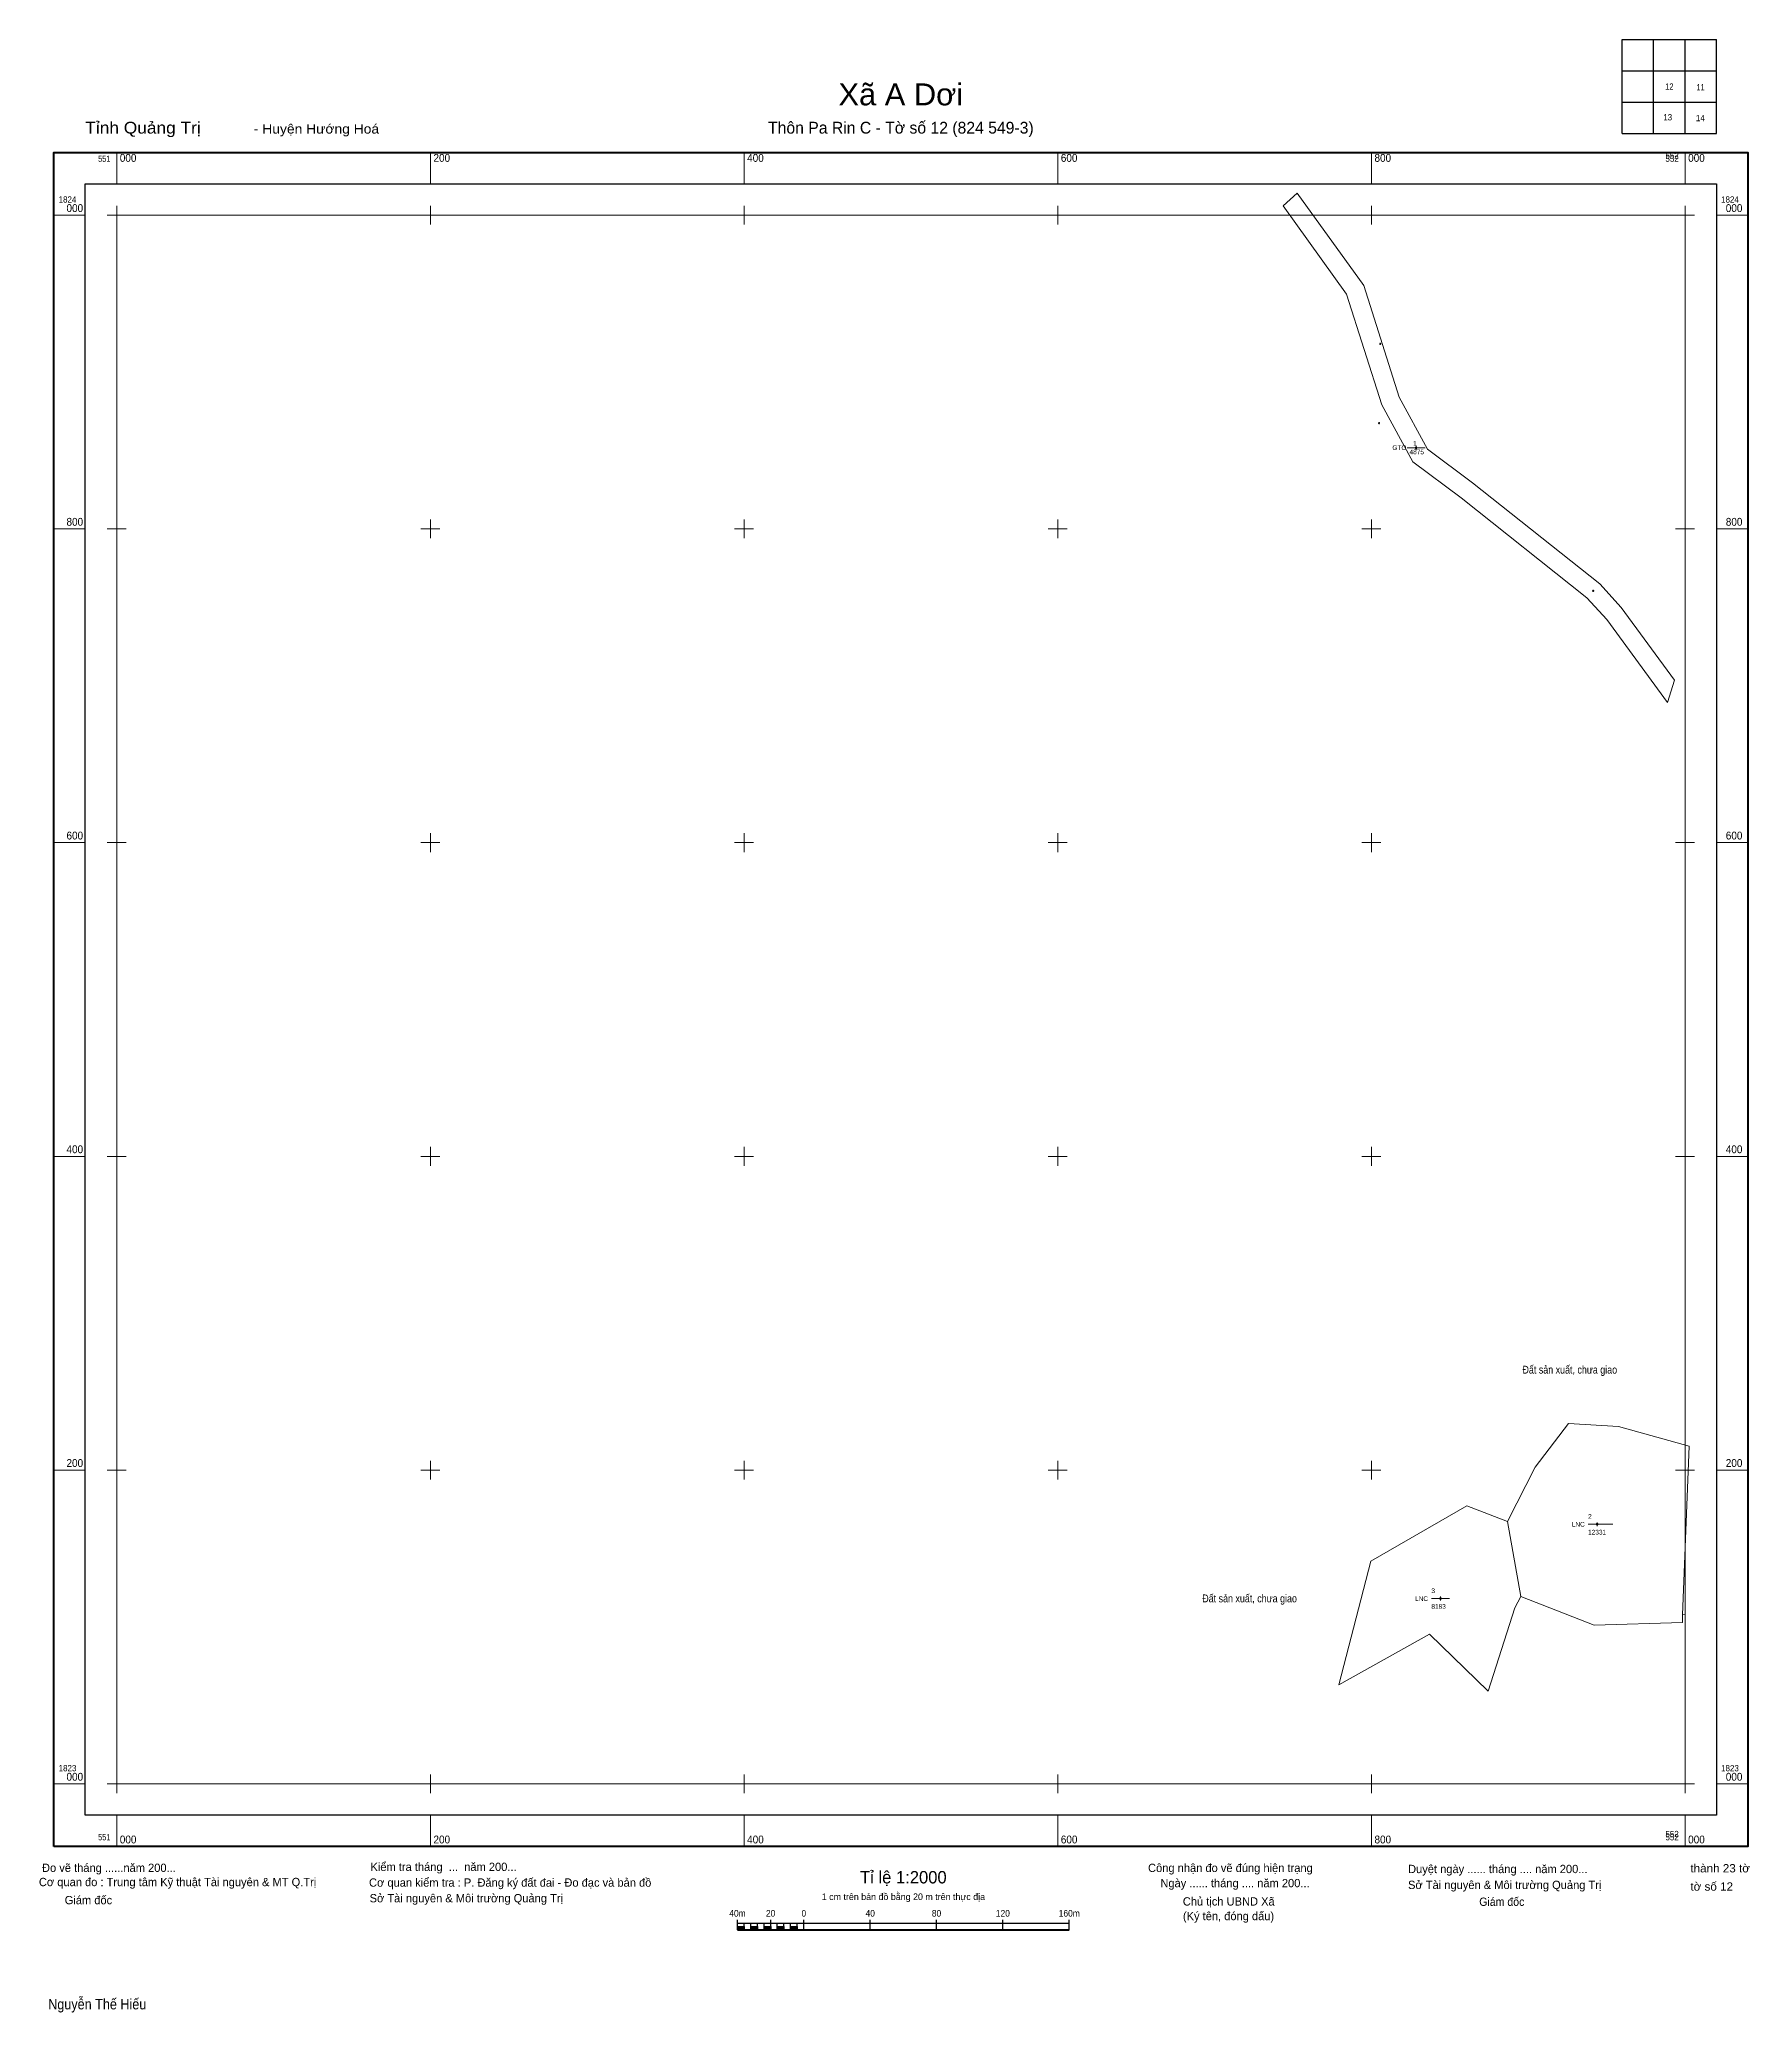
# Model space of a CAD drawing. Header units: metres. Extents: x 550951 to 552041, y 1822854 to 1824112.
import ezdxf
from ezdxf.enums import TextEntityAlignment as Align

# ---------------------------------------------------------------- set-up
doc = ezdxf.new("R2010")
doc.units = ezdxf.units.M
doc.header["$LTSCALE"] = 2
doc.layers.add('1', color=7, linetype='Continuous')
for name, color, linetype, lineweight in [('10', 7, 'Continuous', 13), ('22', 7, 'Continuous', 13), ('23', 7, 'Continuous', 13), ('50', 7, 'Continuous', 13), ('51', 7, 'Continuous', 13), ('63', 7, 'Continuous', 13)]:
    doc.layers.add(name, color=color, linetype=linetype, lineweight=lineweight)

msp = doc.modelspace()

# ---------------------------------------------------------------- hatches: boundary and pattern name
at = {"layer": '10'}
for points in [[(551805.785, 1823917.94, 1), (551805.635, 1823917.94, 1)], [(551805.785, 1823917.94, 1), (551805.635, 1823917.94, 1)], [(551805.785, 1823917.94, 1), (551805.635, 1823917.94, 1)], [(551805.785, 1823917.94, 1), (551805.635, 1823917.94, 1)], [(551805.785, 1823917.94, 1), (551805.635, 1823917.94, 1)], [(551805.785, 1823917.94, 1), (551805.635, 1823917.94, 1)], [(551805.785, 1823917.94, 1), (551805.635, 1823917.94, 1)], [(551805.785, 1823917.94, 1), (551805.635, 1823917.94, 1)], [(551805.785, 1823917.94, 1), (551805.635, 1823917.94, 1)], [(551805.785, 1823917.94, 1), (551805.635, 1823917.94, 1)], [(551805.785, 1823917.94, 1), (551805.635, 1823917.94, 1)], [(551805.785, 1823917.94, 1), (551805.635, 1823917.94, 1)], [(551805.785, 1823917.94, 1), (551805.635, 1823917.94, 1)], [(551805.785, 1823917.94, 1), (551805.635, 1823917.94, 1)], [(551804.965, 1823867.45, 1), (551804.815, 1823867.45, 1)], [(551804.965, 1823867.45, 1), (551804.815, 1823867.45, 1)], [(551804.965, 1823867.45, 1), (551804.815, 1823867.45, 1)], [(551804.965, 1823867.45, 1), (551804.815, 1823867.45, 1)], [(551804.965, 1823867.45, 1), (551804.815, 1823867.45, 1)], [(551804.965, 1823867.45, 1), (551804.815, 1823867.45, 1)], [(551804.965, 1823867.45, 1), (551804.815, 1823867.45, 1)], [(551804.965, 1823867.45, 1), (551804.815, 1823867.45, 1)], [(551804.965, 1823867.45, 1), (551804.815, 1823867.45, 1)], [(551804.965, 1823867.45, 1), (551804.815, 1823867.45, 1)], [(551804.965, 1823867.45, 1), (551804.815, 1823867.45, 1)], [(551804.965, 1823867.45, 1), (551804.815, 1823867.45, 1)], [(551804.965, 1823867.45, 1), (551804.815, 1823867.45, 1)], [(551804.965, 1823867.45, 1), (551804.815, 1823867.45, 1)], [(551941.585, 1823760.5, 1), (551941.435, 1823760.5, 1)], [(551941.585, 1823760.5, 1), (551941.435, 1823760.5, 1)], [(551941.585, 1823760.5, 1), (551941.435, 1823760.5, 1)], [(551941.585, 1823760.5, 1), (551941.435, 1823760.5, 1)], [(551941.585, 1823760.5, 1), (551941.435, 1823760.5, 1)], [(551941.585, 1823760.5, 1), (551941.435, 1823760.5, 1)], [(551941.585, 1823760.5, 1), (551941.435, 1823760.5, 1)], [(551941.585, 1823760.5, 1), (551941.435, 1823760.5, 1)], [(551941.585, 1823760.5, 1), (551941.435, 1823760.5, 1)], [(551941.585, 1823760.5, 1), (551941.435, 1823760.5, 1)], [(551941.585, 1823760.5, 1), (551941.435, 1823760.5, 1)], [(551941.585, 1823760.5, 1), (551941.435, 1823760.5, 1)], [(551941.585, 1823760.5, 1), (551941.435, 1823760.5, 1)], [(551941.585, 1823760.5, 1), (551941.435, 1823760.5, 1)]]:
    msp.add_hatch(color=256, dxfattribs=at).paths.add_polyline_path(points)
at = {"layer": '51'}
for points in [[(551828.63, 1823851.65, 1), (551828.33, 1823851.65, 1)], [(551944.09, 1823165.43, 1), (551943.79, 1823165.43, 1)], [(551844.16, 1823118.09, 1), (551843.86, 1823118.09, 1)]]:
    msp.add_hatch(color=256, dxfattribs=at).paths.add_polyline_path(points)
at = {"layer": '63'}
for points in [[(551395.84, 1822906.91), (551395.84, 1822909.05), (551400.12, 1822909.05), (551400.12, 1822906.91)], [(551404.34, 1822906.91), (551404.34, 1822909.05), (551408.54, 1822909.05), (551408.54, 1822906.91)], [(551412.76, 1822906.91), (551412.76, 1822909.05), (551417.04, 1822909.05), (551417.04, 1822906.91)], [(551421.24, 1822906.91), (551421.24, 1822909.05), (551425.48, 1822909.05), (551425.48, 1822906.91)], [(551429.74, 1822906.91), (551429.74, 1822909.05), (551433.96, 1822909.05), (551433.96, 1822906.91)]]:
    msp.add_hatch(color=256, dxfattribs=at).paths.add_polyline_path(points)

# ---------------------------------------------------------------- linework, layer by layer
at = {"layer": '10'}
for p, q in [((551743.75, 1824006.01), (551752.79, 1824013.97)), ((551805.4, 1823917.94), (551805.09, 1823917.94)), ((551805.4, 1823917.94), (551805.09, 1823917.94)), ((551805.4, 1823917.94), (551805.09, 1823917.94)), ((551805.4, 1823917.94), (551805.09, 1823917.94)), ((551805.4, 1823917.94), (551805.09, 1823917.94)), ((551805.4, 1823917.94), (551805.09, 1823917.94)), ((551805.4, 1823917.94), (551805.09, 1823917.94)), ((551805.4, 1823917.94), (551805.09, 1823917.94)), ((551805.4, 1823917.94), (551805.09, 1823917.94)), ((551805.4, 1823917.94), (551805.09, 1823917.94)), ((551805.4, 1823917.94), (551805.09, 1823917.94)), ((551805.4, 1823917.94), (551805.09, 1823917.94)), ((551805.4, 1823917.94), (551805.09, 1823917.94)), ((551805.4, 1823917.94), (551805.09, 1823917.94)), ((551805.71, 1823918.56), (551805.71, 1823918.25)), ((551805.71, 1823918.56), (551805.71, 1823918.25)), ((551805.71, 1823918.56), (551805.71, 1823918.25)), ((551805.71, 1823918.56), (551805.71, 1823918.25)), ((551805.71, 1823918.56), (551805.71, 1823918.25)), ((551805.71, 1823918.56), (551805.71, 1823918.25)), ((551805.71, 1823918.56), (551805.71, 1823918.25)), ((551805.71, 1823918.56), (551805.71, 1823918.25)), ((551805.71, 1823918.56), (551805.71, 1823918.25)), ((551805.71, 1823918.56), (551805.71, 1823918.25)), ((551805.71, 1823918.56), (551805.71, 1823918.25)), ((551805.71, 1823918.56), (551805.71, 1823918.25)), ((551805.71, 1823918.56), (551805.71, 1823918.25)), ((551805.71, 1823918.56), (551805.71, 1823918.25)), ((551806.33, 1823917.94), (551806.02, 1823917.94)), ((551806.33, 1823917.94), (551806.02, 1823917.94)), ((551806.33, 1823917.94), (551806.02, 1823917.94)), ((551806.33, 1823917.94), (551806.02, 1823917.94)), ((551806.33, 1823917.94), (551806.02, 1823917.94)), ((551806.33, 1823917.94), (551806.02, 1823917.94)), ((551806.33, 1823917.94), (551806.02, 1823917.94)), ((551806.33, 1823917.94), (551806.02, 1823917.94)), ((551806.33, 1823917.94), (551806.02, 1823917.94)), ((551806.33, 1823917.94), (551806.02, 1823917.94)), ((551806.33, 1823917.94), (551806.02, 1823917.94)), ((551806.33, 1823917.94), (551806.02, 1823917.94)), ((551806.33, 1823917.94), (551806.02, 1823917.94)), ((551806.33, 1823917.94), (551806.02, 1823917.94)), ((551805.71, 1823917.63), (551805.71, 1823917.32)), ((551805.71, 1823917.63), (551805.71, 1823917.32)), ((551805.71, 1823917.63), (551805.71, 1823917.32)), ((551805.71, 1823917.63), (551805.71, 1823917.32)), ((551805.71, 1823917.63), (551805.71, 1823917.32)), ((551805.71, 1823917.63), (551805.71, 1823917.32)), ((551805.71, 1823917.63), (551805.71, 1823917.32)), ((551805.71, 1823917.63), (551805.71, 1823917.32)), ((551805.71, 1823917.63), (551805.71, 1823917.32)), ((551805.71, 1823917.63), (551805.71, 1823917.32)), ((551805.71, 1823917.63), (551805.71, 1823917.32)), ((551805.71, 1823917.63), (551805.71, 1823917.32)), ((551805.71, 1823917.63), (551805.71, 1823917.32)), ((551805.71, 1823917.63), (551805.71, 1823917.32)), ((551804.58, 1823867.45), (551804.27, 1823867.45)), ((551804.58, 1823867.45), (551804.27, 1823867.45)), ((551804.58, 1823867.45), (551804.27, 1823867.45)), ((551804.58, 1823867.45), (551804.27, 1823867.45)), ((551804.58, 1823867.45), (551804.27, 1823867.45)), ((551804.58, 1823867.45), (551804.27, 1823867.45)), ((551804.58, 1823867.45), (551804.27, 1823867.45)), ((551804.58, 1823867.45), (551804.27, 1823867.45)), ((551804.58, 1823867.45), (551804.27, 1823867.45)), ((551804.58, 1823867.45), (551804.27, 1823867.45)), ((551804.58, 1823867.45), (551804.27, 1823867.45)), ((551804.58, 1823867.45), (551804.27, 1823867.45)), ((551804.58, 1823867.45), (551804.27, 1823867.45)), ((551804.58, 1823867.45), (551804.27, 1823867.45)), ((551804.89, 1823868.07), (551804.89, 1823867.76)), ((551804.89, 1823868.07), (551804.89, 1823867.76)), ((551804.89, 1823868.07), (551804.89, 1823867.76)), ((551804.89, 1823868.07), (551804.89, 1823867.76)), ((551804.89, 1823868.07), (551804.89, 1823867.76)), ((551804.89, 1823868.07), (551804.89, 1823867.76)), ((551804.89, 1823868.07), (551804.89, 1823867.76)), ((551804.89, 1823868.07), (551804.89, 1823867.76)), ((551804.89, 1823868.07), (551804.89, 1823867.76)), ((551804.89, 1823868.07), (551804.89, 1823867.76)), ((551804.89, 1823868.07), (551804.89, 1823867.76)), ((551804.89, 1823868.07), (551804.89, 1823867.76)), ((551804.89, 1823868.07), (551804.89, 1823867.76)), ((551804.89, 1823868.07), (551804.89, 1823867.76)), ((551805.51, 1823867.45), (551805.2, 1823867.45)), ((551805.51, 1823867.45), (551805.2, 1823867.45)), ((551805.51, 1823867.45), (551805.2, 1823867.45)), ((551805.51, 1823867.45), (551805.2, 1823867.45)), ((551805.51, 1823867.45), (551805.2, 1823867.45)), ((551805.51, 1823867.45), (551805.2, 1823867.45)), ((551805.51, 1823867.45), (551805.2, 1823867.45)), ((551805.51, 1823867.45), (551805.2, 1823867.45)), ((551805.51, 1823867.45), (551805.2, 1823867.45)), ((551805.51, 1823867.45), (551805.2, 1823867.45)), ((551805.51, 1823867.45), (551805.2, 1823867.45)), ((551805.51, 1823867.45), (551805.2, 1823867.45)), ((551805.51, 1823867.45), (551805.2, 1823867.45)), ((551805.51, 1823867.45), (551805.2, 1823867.45)), ((551804.89, 1823867.14), (551804.89, 1823866.83)), ((551804.89, 1823867.14), (551804.89, 1823866.83)), ((551804.89, 1823867.14), (551804.89, 1823866.83)), ((551804.89, 1823867.14), (551804.89, 1823866.83)), ((551804.89, 1823867.14), (551804.89, 1823866.83)), ((551804.89, 1823867.14), (551804.89, 1823866.83)), ((551804.89, 1823867.14), (551804.89, 1823866.83)), ((551804.89, 1823867.14), (551804.89, 1823866.83)), ((551804.89, 1823867.14), (551804.89, 1823866.83)), ((551804.89, 1823867.14), (551804.89, 1823866.83)), ((551804.89, 1823867.14), (551804.89, 1823866.83)), ((551804.89, 1823867.14), (551804.89, 1823866.83)), ((551804.89, 1823867.14), (551804.89, 1823866.83)), ((551804.89, 1823867.14), (551804.89, 1823866.83)), ((551941.2, 1823760.5), (551940.89, 1823760.5)), ((551941.2, 1823760.5), (551940.89, 1823760.5)), ((551941.2, 1823760.5), (551940.89, 1823760.5)), ((551941.2, 1823760.5), (551940.89, 1823760.5)), ((551941.2, 1823760.5), (551940.89, 1823760.5)), ((551941.2, 1823760.5), (551940.89, 1823760.5)), ((551941.2, 1823760.5), (551940.89, 1823760.5)), ((551941.2, 1823760.5), (551940.89, 1823760.5)), ((551941.2, 1823760.5), (551940.89, 1823760.5)), ((551941.2, 1823760.5), (551940.89, 1823760.5)), ((551941.2, 1823760.5), (551940.89, 1823760.5)), ((551941.2, 1823760.5), (551940.89, 1823760.5)), ((551941.2, 1823760.5), (551940.89, 1823760.5)), ((551941.2, 1823760.5), (551940.89, 1823760.5)), ((551941.51, 1823761.12), (551941.51, 1823760.81)), ((551941.51, 1823761.12), (551941.51, 1823760.81)), ((551941.51, 1823761.12), (551941.51, 1823760.81)), ((551941.51, 1823761.12), (551941.51, 1823760.81)), ((551941.51, 1823761.12), (551941.51, 1823760.81)), ((551941.51, 1823761.12), (551941.51, 1823760.81)), ((551941.51, 1823761.12), (551941.51, 1823760.81)), ((551941.51, 1823761.12), (551941.51, 1823760.81)), ((551941.51, 1823761.12), (551941.51, 1823760.81)), ((551941.51, 1823761.12), (551941.51, 1823760.81)), ((551941.51, 1823761.12), (551941.51, 1823760.81)), ((551941.51, 1823761.12), (551941.51, 1823760.81)), ((551941.51, 1823761.12), (551941.51, 1823760.81)), ((551941.51, 1823761.12), (551941.51, 1823760.81)), ((551941.51, 1823760.19), (551941.51, 1823759.88)), ((551941.51, 1823760.19), (551941.51, 1823759.88)), ((551941.51, 1823760.19), (551941.51, 1823759.88)), ((551941.51, 1823760.19), (551941.51, 1823759.88)), ((551941.51, 1823760.19), (551941.51, 1823759.88)), ((551941.51, 1823760.19), (551941.51, 1823759.88)), ((551941.51, 1823760.19), (551941.51, 1823759.88)), ((551941.51, 1823760.19), (551941.51, 1823759.88)), ((551941.51, 1823760.19), (551941.51, 1823759.88)), ((551941.51, 1823760.19), (551941.51, 1823759.88)), ((551941.51, 1823760.19), (551941.51, 1823759.88)), ((551941.51, 1823760.19), (551941.51, 1823759.88)), ((551941.51, 1823760.19), (551941.51, 1823759.88)), ((551941.51, 1823760.19), (551941.51, 1823759.88)), ((551942.13, 1823760.5), (551941.82, 1823760.5)), ((551942.13, 1823760.5), (551941.82, 1823760.5)), ((551942.13, 1823760.5), (551941.82, 1823760.5)), ((551942.13, 1823760.5), (551941.82, 1823760.5)), ((551942.13, 1823760.5), (551941.82, 1823760.5)), ((551942.13, 1823760.5), (551941.82, 1823760.5)), ((551942.13, 1823760.5), (551941.82, 1823760.5)), ((551942.13, 1823760.5), (551941.82, 1823760.5)), ((551942.13, 1823760.5), (551941.82, 1823760.5)), ((551942.13, 1823760.5), (551941.82, 1823760.5)), ((551942.13, 1823760.5), (551941.82, 1823760.5)), ((551942.13, 1823760.5), (551941.82, 1823760.5)), ((551942.13, 1823760.5), (551941.82, 1823760.5)), ((551942.13, 1823760.5), (551941.82, 1823760.5)), ((551886.83, 1823167.24), (551895.27, 1823119.34)), ((551998.29, 1823102.74), (551998.49, 1823107.78)), ((551416.55, 1823000), (551417.19, 1823000))]:
    msp.add_line(p, q, dxfattribs=at)
for points in [[(551743.75, 1824006.01), (551784.22, 1823949.68), (551806.65, 1823879.15), (551826.55, 1823842.67), (551857.24, 1823819.79), (551937.38, 1823756.11), (551950.09, 1823742.14), (551988.89, 1823689.34), (551993.37, 1823703.51)], [(551752.79, 1824013.97), (551795.1, 1823955.1), (551817.75, 1823883.87), (551835.83, 1823850.73), (551864.48, 1823829.37), (551945.64, 1823764.89), (551959.29, 1823749.88), (551993.37, 1823703.51)], [(551998.49, 1823107.78), (552002.67, 1823215.2), (551957.48, 1823227.87), (551925.68, 1823229.78), (551904.38, 1823201.91), (551886.83, 1823167.24)], [(551886.83, 1823167.24), (551860.92, 1823177.16), (551799.57, 1823141.93), (551779.19, 1823063.11), (551837.07, 1823095.38), (551874.52, 1823059.03), (551891.56, 1823112.14), (551895.27, 1823119.34)], [(551998.29, 1823102.74), (551942.16, 1823101.08), (551895.27, 1823119.34)]]:
    msp.add_lwpolyline(points, dxfattribs=at)
for centre, radius in [((551805.71, 1823917.94), 0.312), ((551805.71, 1823917.94), 0.312), ((551805.71, 1823917.94), 0.312), ((551805.71, 1823917.94), 0.312), ((551805.71, 1823917.94), 0.312), ((551805.71, 1823917.94), 0.312), ((551805.71, 1823917.94), 0.312), ((551805.71, 1823917.94), 0.312), ((551805.71, 1823917.94), 0.312), ((551805.71, 1823917.94), 0.312), ((551805.71, 1823917.94), 0.312), ((551805.71, 1823917.94), 0.312), ((551805.71, 1823917.94), 0.312), ((551805.71, 1823917.94), 0.312), ((551805.71, 1823917.94), 0.075), ((551805.71, 1823917.94), 0.075), ((551805.71, 1823917.94), 0.075), ((551805.71, 1823917.94), 0.075), ((551805.71, 1823917.94), 0.075), ((551805.71, 1823917.94), 0.075), ((551805.71, 1823917.94), 0.075), ((551805.71, 1823917.94), 0.075), ((551805.71, 1823917.94), 0.075), ((551805.71, 1823917.94), 0.075), ((551805.71, 1823917.94), 0.075), ((551805.71, 1823917.94), 0.075), ((551805.71, 1823917.94), 0.075), ((551805.71, 1823917.94), 0.075), ((551804.89, 1823867.45), 0.312), ((551804.89, 1823867.45), 0.312), ((551804.89, 1823867.45), 0.312), ((551804.89, 1823867.45), 0.312), ((551804.89, 1823867.45), 0.312), ((551804.89, 1823867.45), 0.312), ((551804.89, 1823867.45), 0.312), ((551804.89, 1823867.45), 0.312), ((551804.89, 1823867.45), 0.312), ((551804.89, 1823867.45), 0.312), ((551804.89, 1823867.45), 0.312), ((551804.89, 1823867.45), 0.312), ((551804.89, 1823867.45), 0.312), ((551804.89, 1823867.45), 0.312), ((551804.89, 1823867.45), 0.075), ((551804.89, 1823867.45), 0.075), ((551804.89, 1823867.45), 0.075), ((551804.89, 1823867.45), 0.075), ((551804.89, 1823867.45), 0.075), ((551804.89, 1823867.45), 0.075), ((551804.89, 1823867.45), 0.075), ((551804.89, 1823867.45), 0.075), ((551804.89, 1823867.45), 0.075), ((551804.89, 1823867.45), 0.075), ((551804.89, 1823867.45), 0.075), ((551804.89, 1823867.45), 0.075), ((551804.89, 1823867.45), 0.075), ((551804.89, 1823867.45), 0.075), ((551941.51, 1823760.5), 0.312), ((551941.51, 1823760.5), 0.312), ((551941.51, 1823760.5), 0.312), ((551941.51, 1823760.5), 0.312), ((551941.51, 1823760.5), 0.312), ((551941.51, 1823760.5), 0.312), ((551941.51, 1823760.5), 0.312), ((551941.51, 1823760.5), 0.312), ((551941.51, 1823760.5), 0.312), ((551941.51, 1823760.5), 0.312), ((551941.51, 1823760.5), 0.312), ((551941.51, 1823760.5), 0.312), ((551941.51, 1823760.5), 0.312), ((551941.51, 1823760.5), 0.312), ((551941.51, 1823760.5), 0.075), ((551941.51, 1823760.5), 0.075), ((551941.51, 1823760.5), 0.075), ((551941.51, 1823760.5), 0.075), ((551941.51, 1823760.5), 0.075), ((551941.51, 1823760.5), 0.075), ((551941.51, 1823760.5), 0.075), ((551941.51, 1823760.5), 0.075), ((551941.51, 1823760.5), 0.075), ((551941.51, 1823760.5), 0.075), ((551941.51, 1823760.5), 0.075), ((551941.51, 1823760.5), 0.075), ((551941.51, 1823760.5), 0.075), ((551941.51, 1823760.5), 0.075)]:
    msp.add_circle(centre, radius, dxfattribs=at)
at = {"layer": '22'}
msp.add_line((551998.49, 1823107.78), (552000, 1823107.91), dxfattribs=at)
at = {"layer": '23'}
for p, q in [((551000, 1823000), (551000, 1824000)), ((551000, 1824000), (552000, 1824000)), ((552000, 1823000), (552000, 1824000)), ((551000, 1823000), (552000, 1823000))]:
    msp.add_line(p, q, dxfattribs=at)
at = {"layer": '50'}
for p, q in [((551822.73, 1823851.65), (551834.23, 1823851.65)), ((551938.19, 1823165.43), (551953.94, 1823165.43)), ((551838.26, 1823118.09), (551849.76, 1823118.09))]:
    msp.add_line(p, q, dxfattribs=at)
at = {"layer": '51'}
for p, q in [((551827.86, 1823851.65), (551827.23, 1823851.65)), ((551828.48, 1823852.9), (551828.48, 1823852.28)), ((551828.48, 1823851.02), (551828.48, 1823850.4)), ((551829.73, 1823851.65), (551829.1, 1823851.65)), ((551943.31, 1823165.43), (551942.69, 1823165.43)), ((551943.94, 1823166.68), (551943.94, 1823166.06)), ((551943.94, 1823164.8), (551943.94, 1823164.18)), ((551945.19, 1823165.43), (551944.56, 1823165.43)), ((551843.38, 1823118.09), (551842.76, 1823118.09)), ((551844.01, 1823119.34), (551844.01, 1823118.72)), ((551844.01, 1823117.46), (551844.01, 1823116.84)), ((551845.26, 1823118.09), (551844.64, 1823118.09))]:
    msp.add_line(p, q, dxfattribs=at)
for points in [[(551828.48, 1823852.28), (551827.86, 1823851.65), (551828.48, 1823851.02), (551829.1, 1823851.65)], [(551943.94, 1823166.06), (551943.31, 1823165.43), (551943.94, 1823164.8), (551944.56, 1823165.43)], [(551844.01, 1823118.72), (551843.38, 1823118.09), (551844.01, 1823117.46), (551844.64, 1823118.09)]]:
    msp.add_lwpolyline(points, close=True, dxfattribs=at)
for centre in [(551828.48, 1823851.65), (551943.94, 1823165.43), (551844.01, 1823118.09)]:
    msp.add_circle(centre, 0.15, dxfattribs=at)
at = {"layer": '63', "lineweight": 25}
for p, q in [((551960, 1824112), (552020, 1824112)), ((551960, 1824052), (551960, 1824112)), ((551980, 1824052), (551980, 1824112)), ((552000, 1824052), (552000, 1824112)), ((551960, 1824092), (552020, 1824092)), ((551960, 1824072), (552020, 1824072)), ((551395.84, 1822906.91), (551395.84, 1822913.25)), ((551417.04, 1822906.91), (551417.04, 1822913.25)), ((551438.12, 1822906.91), (551438.12, 1822913.25)), ((551480.5, 1822906.91), (551480.5, 1822913.25)), ((551522.78, 1822906.91), (551522.78, 1822913.25)), ((551565.1, 1822906.91), (551565.1, 1822913.25)), ((551607.42, 1822906.91), (551607.42, 1822913.25)), ((551395.84, 1822911.15), (551607.42, 1822911.15)), ((551395.84, 1822906.91), (551395.84, 1822911.15)), ((551400.12, 1822906.91), (551400.12, 1822911.15)), ((551404.34, 1822906.91), (551404.34, 1822911.15)), ((551408.54, 1822906.91), (551408.54, 1822911.15)), ((551412.76, 1822906.91), (551412.76, 1822911.15)), ((551417.04, 1822906.91), (551417.04, 1822911.15)), ((551421.24, 1822906.91), (551421.24, 1822911.15)), ((551425.48, 1822906.91), (551425.48, 1822911.15)), ((551429.74, 1822906.91), (551429.74, 1822911.15)), ((551433.96, 1822906.91), (551433.96, 1822911.15))]:
    msp.add_line(p, q, dxfattribs=at)
at = {"layer": '63'}
for p, q in [((551000, 1824020), (551000, 1824040)), ((551200, 1824020), (551200, 1824040)), ((551400, 1824020), (551400, 1824040)), ((551600, 1824020), (551600, 1824040)), ((551800, 1824020), (551800, 1824040)), ((552000, 1824020), (552000, 1824040)), ((551000, 1823994), (551000, 1824006)), ((551200, 1823994), (551200, 1824006)), ((551400, 1823994), (551400, 1824006)), ((551600, 1823994), (551600, 1824006)), ((551800, 1823994), (551800, 1824006)), ((552000, 1823994), (552000, 1824006)), ((550960, 1824000), (550980, 1824000)), ((550994, 1824000), (551006, 1824000)), ((551194, 1824000), (551206, 1824000)), ((551394, 1824000), (551406, 1824000)), ((551594, 1824000), (551606, 1824000)), ((551794, 1824000), (551806, 1824000)), ((551994, 1824000), (552006, 1824000)), ((552020, 1824000), (552040, 1824000)), ((551000, 1823794), (551000, 1823806)), ((551200, 1823794), (551200, 1823806)), ((551400, 1823794), (551400, 1823806)), ((551600, 1823794), (551600, 1823806)), ((551800, 1823794), (551800, 1823806)), ((552000, 1823794), (552000, 1823806)), ((550960, 1823800), (550980, 1823800)), ((550994, 1823800), (551006, 1823800)), ((551194, 1823800), (551206, 1823800)), ((551394, 1823800), (551406, 1823800)), ((551594, 1823800), (551606, 1823800)), ((551794, 1823800), (551806, 1823800)), ((551994, 1823800), (552006, 1823800)), ((552020, 1823800), (552040, 1823800)), ((551000, 1823594), (551000, 1823606)), ((551200, 1823594), (551200, 1823606)), ((551400, 1823594), (551400, 1823606)), ((551600, 1823594), (551600, 1823606)), ((551800, 1823594), (551800, 1823606)), ((552000, 1823594), (552000, 1823606)), ((550960, 1823600), (550980, 1823600)), ((550994, 1823600), (551006, 1823600)), ((551194, 1823600), (551206, 1823600)), ((551394, 1823600), (551406, 1823600)), ((551594, 1823600), (551606, 1823600)), ((551794, 1823600), (551806, 1823600)), ((551994, 1823600), (552006, 1823600)), ((552020, 1823600), (552040, 1823600)), ((551000, 1823394), (551000, 1823406)), ((551200, 1823394), (551200, 1823406)), ((551400, 1823394), (551400, 1823406)), ((551600, 1823394), (551600, 1823406)), ((551800, 1823394), (551800, 1823406)), ((552000, 1823394), (552000, 1823406)), ((550960, 1823400), (550980, 1823400)), ((550994, 1823400), (551006, 1823400)), ((551194, 1823400), (551206, 1823400)), ((551394, 1823400), (551406, 1823400)), ((551594, 1823400), (551606, 1823400)), ((551794, 1823400), (551806, 1823400)), ((551994, 1823400), (552006, 1823400)), ((552020, 1823400), (552040, 1823400)), ((551000, 1823194), (551000, 1823206)), ((551200, 1823194), (551200, 1823206)), ((551400, 1823194), (551400, 1823206)), ((551600, 1823194), (551600, 1823206)), ((551800, 1823194), (551800, 1823206)), ((552000, 1823194), (552000, 1823206)), ((550960, 1823200), (550980, 1823200)), ((550994, 1823200), (551006, 1823200)), ((551194, 1823200), (551206, 1823200)), ((551394, 1823200), (551406, 1823200)), ((551594, 1823200), (551606, 1823200)), ((551794, 1823200), (551806, 1823200)), ((551994, 1823200), (552006, 1823200)), ((552020, 1823200), (552040, 1823200)), ((550960, 1823000), (550980, 1823000)), ((550994, 1823000), (551006, 1823000)), ((551000, 1822994), (551000, 1823006)), ((551194, 1823000), (551206, 1823000)), ((551200, 1822994), (551200, 1823006)), ((551394, 1823000), (551406, 1823000)), ((551400, 1822994), (551400, 1823006)), ((551594, 1823000), (551606, 1823000)), ((551600, 1822994), (551600, 1823006)), ((551794, 1823000), (551806, 1823000)), ((551800, 1822994), (551800, 1823006)), ((551994, 1823000), (552006, 1823000)), ((552000, 1822994), (552000, 1823006)), ((552020, 1823000), (552040, 1823000)), ((551000, 1822960), (551000, 1822980)), ((551200, 1822960), (551200, 1822980)), ((551400, 1822960), (551400, 1822980)), ((551600, 1822960), (551600, 1822980)), ((551800, 1822960), (551800, 1822980)), ((552000, 1822960), (552000, 1822980))]:
    msp.add_line(p, q, dxfattribs=at)
at = {"layer": '63', "lineweight": 40}
msp.add_line((551395.84, 1822906.91), (551607.42, 1822906.91), dxfattribs=at)
at = {"layer": '63', "lineweight": 25}
msp.add_lwpolyline([(551960, 1824052), (552020, 1824052), (552020, 1824112)], dxfattribs=at)
at = {"layer": '63', "lineweight": 40}
msp.add_lwpolyline([(550960, 1822960), (550960, 1824040), (552040, 1824040), (552040, 1822960)], close=True, dxfattribs=at)
at = {"layer": '63', "lineweight": 25}
for points in [[(550980, 1822980), (550980, 1824020), (552020, 1824020), (552020, 1822980)], [(551395.84, 1822906.91), (551395.84, 1822909.05), (551400.12, 1822909.05), (551400.12, 1822906.91)], [(551404.34, 1822906.91), (551404.34, 1822909.05), (551408.54, 1822909.05), (551408.54, 1822906.91)], [(551412.76, 1822906.91), (551412.76, 1822909.05), (551417.04, 1822909.05), (551417.04, 1822906.91)], [(551421.24, 1822906.91), (551421.24, 1822909.05), (551425.48, 1822909.05), (551425.48, 1822906.91)], [(551429.74, 1822906.91), (551429.74, 1822909.05), (551433.96, 1822909.05), (551433.96, 1822906.91)]]:
    msp.add_lwpolyline(points, close=True, dxfattribs=at)

# ---------------------------------------------------------------- texts
at = {"layer": '1', "width": 0.85}
for p in [(551927.315, 1823261.52), (551723.155, 1823115.69)]:
    msp.add_text('Đất sản xuất, chưa giao ', height=5, dxfattribs=at).set_placement(p, align=Align.CENTER)
at = {"layer": '50'}
for s, width, p in [('1', 0.8, (551826.65, 1823852.99)), ('2', 1.05, (551938.19, 1823168.93)), ('12331', 0.95, (551938.19, 1823158.93)), ('3', 1.05, (551838.26, 1823121.59))]:
    msp.add_text(s, height=3, dxfattribs=dict(at, width=width)).set_placement(p)
for s, p in [('GTO', (551822.39, 1823850.29)), ('LNC', (551936.09, 1823163.93)), ('LNC', (551836.16, 1823116.59))]:
    msp.add_text(s, height=3, dxfattribs=at).set_placement(p, align=Align.RIGHT)
for s, p in [('4875', (551824.35, 1823847.59)), ('8183', (551838.26, 1823111.59))]:
    msp.add_text(s, height=3, dxfattribs=at).set_placement(p)
at = {"layer": '63'}
for s, height, width, p in [('Xã A Dơi', 14, 1.05, (551500, 1824070)), ('12', 4, 0.9, (551990.005, 1824080)), ('11', 4, 0.8, (552009.88, 1824079.51)), ('13', 4, 0.95, (551988.95, 1824060.4)), ('14', 4, 0.95, (552009.755, 1824059.91)), ('40m', 4.232, 0.95, (551395.835, 1822915.35)), ('20', 4.232, 0.95, (551416.98, 1822915.35)), ('0', 4.23, 0.9, (551438.16, 1822915.35)), ('40', 4.232, 0.95, (551480.48, 1822915.35)), ('80', 4.232, 0.95, (551522.76, 1822915.35)), ('120', 4.232, 0.95, (551565.045, 1822915.35)), ('160m', 4.232, 0.95, (551607.375, 1822915.35))]:
    msp.add_text(s, height=height, dxfattribs=dict(at, width=width)).set_placement(p, align=Align.CENTER)
for s, height, width, p in [('Tỉnh Quảng Trị', 7.5, 1.1, (550980, 1824052)), (' - Huyện Hướng Hoá', 6, 1.1, (551085, 1824052)), ('000', 5, 0.95, (551002, 1824034)), ('200', 5, 0.95, (551202, 1824034)), ('400', 5, 0.95, (551402, 1824034)), ('600', 5, 0.95, (551602, 1824034)), ('800', 5, 0.95, (551802, 1824034)), ('000', 5, 0.95, (552002, 1824034)), ('1824', 4, 0.95, (550963, 1824008)), ('1824', 4, 0.95, (550963, 1824008)), ('000', 5, 0.95, (550968, 1824002)), ('1824', 4, 0.95, (552023, 1824008)), ('1824', 4, 0.95, (552023, 1824008)), ('000', 5, 0.95, (552026, 1824002)), ('800', 5, 0.95, (550968, 1823802)), ('800', 5, 0.95, (552026, 1823802)), ('600', 5, 0.95, (550968, 1823602)), ('600', 5, 0.95, (552026, 1823602)), ('400', 5, 0.95, (550968, 1823402)), ('400', 5, 0.95, (552026, 1823402)), ('200', 5, 0.95, (550968, 1823202)), ('200', 5, 0.95, (552026, 1823202)), ('1823', 4, 0.95, (550963, 1823008)), ('000', 5, 0.95, (550968, 1823002)), ('1823', 4, 0.95, (552023, 1823008)), ('000', 5, 0.95, (552026, 1823002)), ('000', 5, 0.95, (551002, 1822962)), ('200', 5, 0.95, (551202, 1822962)), ('400', 5, 0.95, (551402, 1822962)), ('600', 5, 0.95, (551602, 1822962)), ('800', 5, 0.95, (551802, 1822962)), ('000', 5, 0.95, (552002, 1822962)), ('thành 23 tờ', 5.29, 1.05, (552003.45, 1822943.53)), ('tờ số 12', 5.29, 1.05, (552003.45, 1822931.89)), ('Giám đốc ', 5.29, 0.95, (551868.79, 1822922.19)), ('Nguyễn Thế Hiếu', 6.68, 0.9, (550956.34, 1822856.21))]:
    msp.add_text(s, height=height, dxfattribs=dict(at, width=width)).set_placement(p)
for s, height, p in [('Thôn Pa Rin C - Tờ số 12 (824 549-3)', 7.5, (551500.005, 1824052)), ('Tỉ lệ 1:2000', 7.902, (551501.6, 1822936.51)), ('1 cm trên bản đồ bằng 20 m trên thực địa', 4.232, (551501.65, 1822925.89))]:
    msp.add_text(s, height=height, dxfattribs=at).set_placement(p, align=Align.CENTER)
for s, width, p in [('551', 0.85, (550996, 1824034)), ('552', 0.95, (551996, 1824036)), ('552', 0.95, (551996, 1824034)), ('551', 0.85, (550996, 1822964)), ('552', 0.95, (551996, 1822966)), ('552', 0.95, (551996, 1822964))]:
    msp.add_text(s, height=4, dxfattribs=dict(at, width=width)).set_placement(p, align=Align.RIGHT)
for s, height, p in [('Đo vẽ tháng ......năm 200...', 5.29, (550952.38, 1822943.83)), ('Kiểm tra tháng  ...  năm 200...', 5.29, (551161.81, 1822944.43)), ('Công nhận đo vẽ đúng hiện trạng', 5.29, (551657.62, 1822943.77)), ('Cơ quan đo : Trung tâm Kỹ thuật Tài nguyên & MT Q.Trị', 5.29, (550950.4, 1822934.75)), ('Cơ quan kiểm tra : P. Đăng ký đất đai - Đo đạc và bản đồ', 5.29, (551160.91, 1822934.41)), ('Ngày ...... tháng .... năm 200...', 5.29, (551665.48, 1822934.07)), ('Sở Tài nguyên & Môi trường Quảng Trị', 5.29, (551823.39, 1822932.93)), ('Duyệt ngày ...... tháng .... năm 200...', 5.29, (551823.42, 1822943.07)), ('Giám đốc', 5.29, (550966.86, 1822923.23)), ('Sở Tài nguyên & Môi trường Quảng Trị', 5.29, (551161.27, 1822924.45)), ('Chủ tịch UBND Xã', 5.29, (551679.79, 1822922.39)), ('(Ký tên, đóng dấu) ', 5.287, (551679.85, 1822913.07))]:
    msp.add_text(s, height=height, dxfattribs=at).set_placement(p)

doc.saveas('drawing.dxf')
